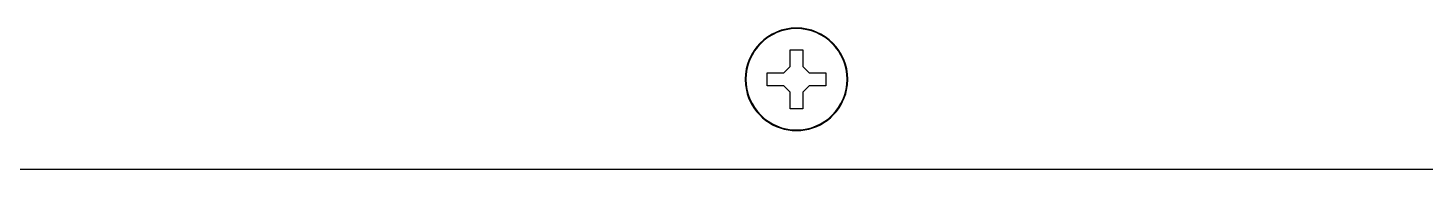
# Model space of a CAD drawing. Header units: millimetres. Extents: x 473 to 3963, y -1329 to 3488.
# Drawn here: x 2151.1 to 2260.2, y 3347.9 to 3358.9 of the extents above; entities that cross this region are included whole.
import ezdxf

# ---------------------------------------------------------------- set-up
doc = ezdxf.new("R2010")
doc.units = ezdxf.units.MM
doc.header["$LTSCALE"] = 392.37
doc.layers.get('0').update_dxf_attribs({"linetype": 'CONTINUOUS'})

msp = doc.modelspace()

# ---------------------------------------------------------------- linework, layer by layer
at = {"linetype": 'Continuous'}
for p, q in [((2210.65, 3357.23), (2211.65, 3357.23)), ((2210.65, 3355.93), (2210.65, 3357.23)), ((2211.65, 3357.23), (2211.65, 3355.93)), ((2208.85, 3354.93), (2208.85, 3355.43)), ((2208.85, 3355.43), (2210.15, 3355.43)), ((2210.15, 3355.43), (2210.65, 3355.93)), ((2211.65, 3355.93), (2212.15, 3355.43)), ((2212.15, 3355.43), (2213.45, 3355.43)), ((2213.45, 3355.43), (2213.45, 3354.93)), ((2208.85, 3354.43), (2208.85, 3354.93)), ((2210.15, 3354.43), (2208.85, 3354.43)), ((2210.65, 3353.93), (2210.15, 3354.43)), ((2212.15, 3354.43), (2211.65, 3353.93)), ((2213.45, 3354.43), (2212.15, 3354.43)), ((2213.45, 3354.93), (2213.45, 3354.43)), ((2210.65, 3352.63), (2210.65, 3353.93)), ((2211.65, 3353.93), (2211.65, 3352.63)), ((2211.65, 3352.63), (2210.65, 3352.63)), ((1927.99, 3347.93), (2494.31, 3347.93))]:
    msp.add_line(p, q, dxfattribs=at)
for radius, start, end in [(4, 0, 180), (4, 0, 180), (3.95, 0, 180), (4, 180, 196.2728), (4, 180, 196.3063), (3.95, 180, 360), (4, 343.7272, 360), (4, 343.6937, 360), (4, 196.2728, 343.7272), (4, 196.2728, 343.7272), (4, 196.3063, 343.6937)]:
    msp.add_arc((2211.15, 3354.93), radius, start, end, dxfattribs=at)

doc.saveas('drawing.dxf')
